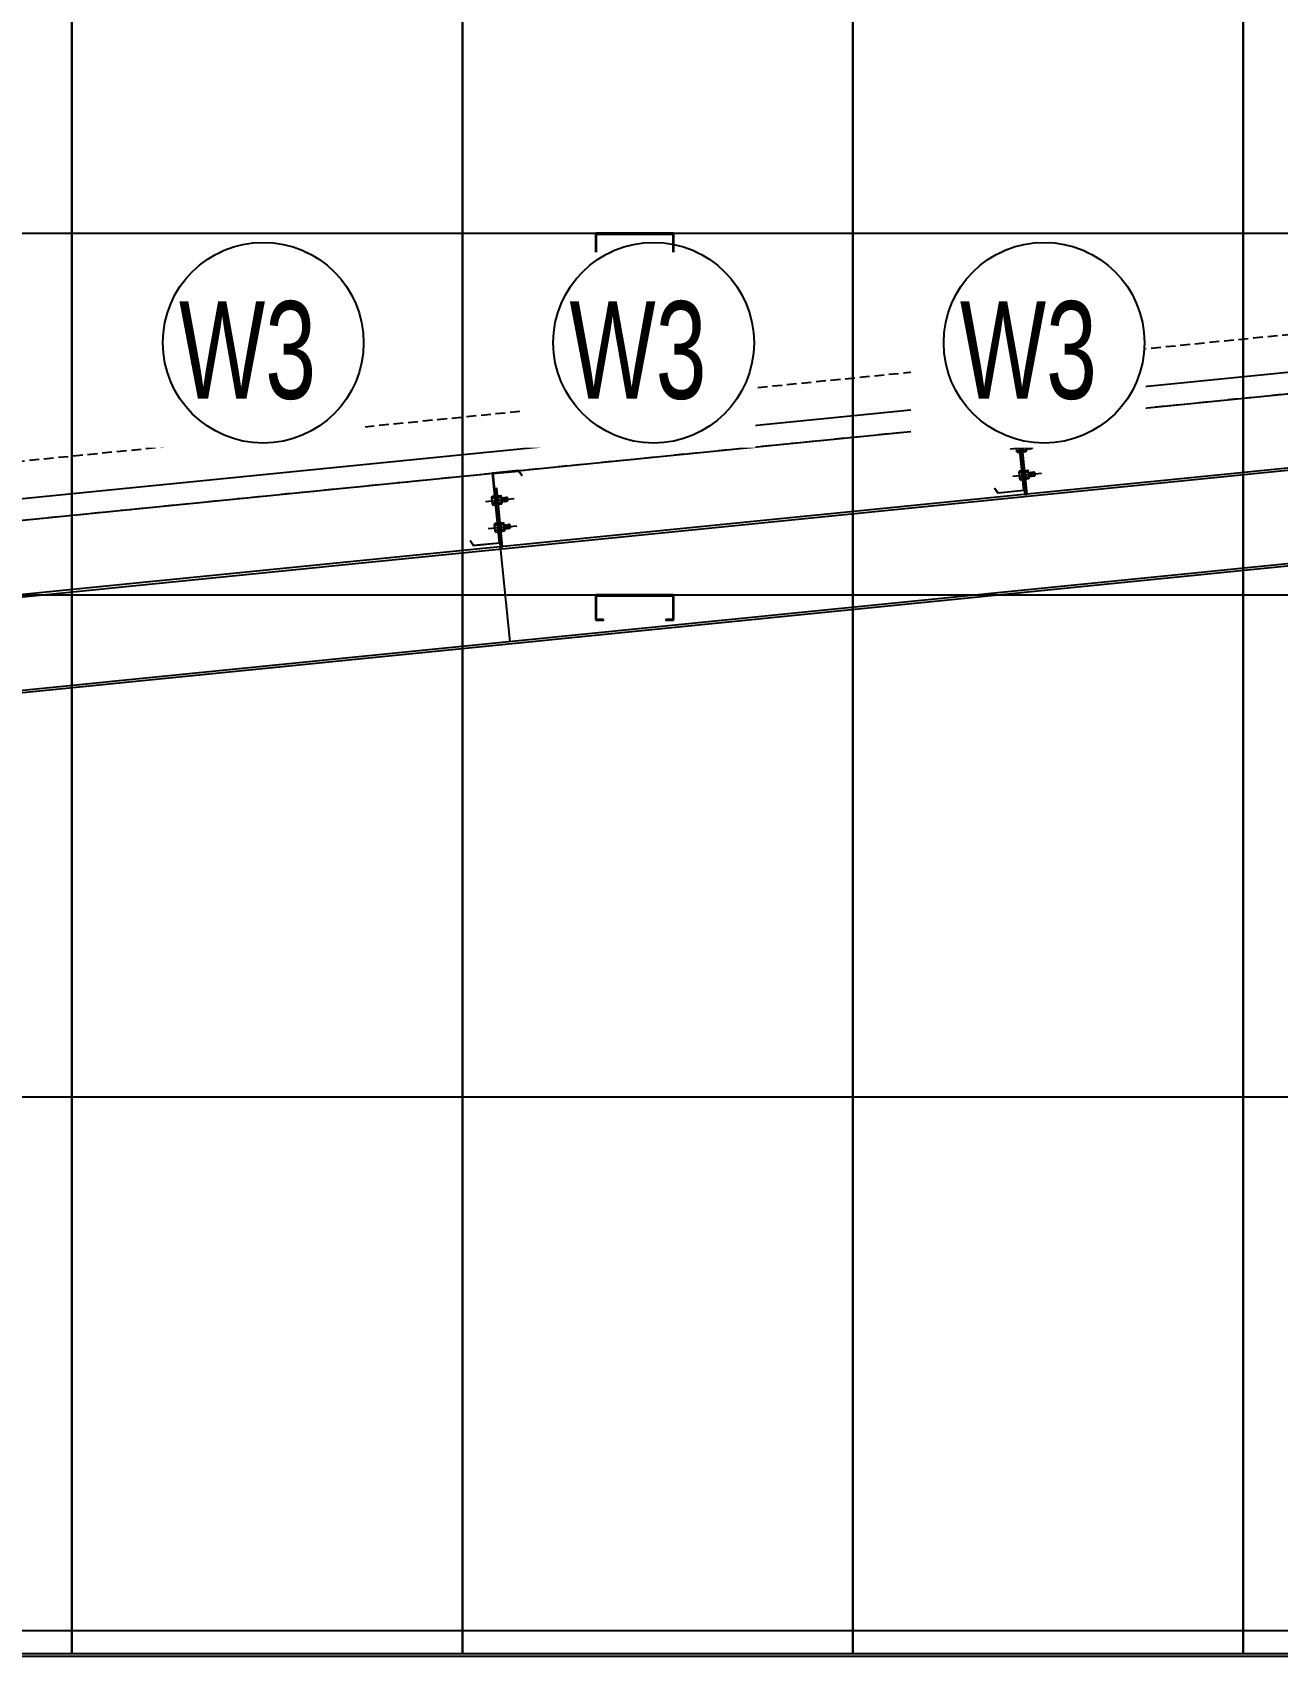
# Model space of a CAD drawing. Header units: inches. Extents: x 315041 to 662841, y -45540 to -35018.
# Drawn here: x 330990.94 to 331022.81, y -38355.53 to -38313.58 of the extents above; entities that cross this region are included whole.
import ezdxf

# ---------------------------------------------------------------- set-up
doc = ezdxf.new("R2010")
doc.units = ezdxf.units.IN
doc.header["$MEASUREMENT"] = 0
doc.linetypes.add('HIDDEN', pattern=[0.375, 0.25, -0.125])
for name, color, linetype in [('1', 1, 'Continuous'), ('2', 2, 'Continuous'), ('2NET-VE', 8, 'Continuous'), ('3', 3, 'Continuous'), ('4', 4, 'Continuous'), ('5', 5, 'Continuous'), ('6', 6, 'Continuous'), ('7', 7, 'Continuous'), ('8', 8, 'Continuous'), ('DIM', 8, 'Continuous'), ('GIANG', 1, 'Continuous')]:
    doc.layers.add(name, color=color, linetype=linetype)
doc.styles.add('ST1H', font='vnshxh.shx', dxfattribs={"width": 0.7})

# ---------------------------------------------------------------- blocks, each defined once
blk = doc.blocks.new('*U235')
at = {"layer": '2NET-VE', "ltscale": 0.5}
for p, q in [((0, 8.3), (9.5, 8.3)), ((22.9, 7.4), (22.9, 7.4)), ((0, -8.3), (9.5, -8.3)), ((22.9, -7.4), (22.9, -7.4))]:
    blk.add_line(p, q, dxfattribs=at)
at = {"layer": '7', "linetype": 'Continuous'}
for p, q in [((21.9, 6.4), (23.1, 7.7)), ((22.3, -6.4), (23.8, 6.4)), ((23.1, 7.7), (23.8, 6.4)), ((23.8, 6.4), (25.1, 7.7)), ((24.3, -6.4), (25.8, 6.4)), ((25.1, 7.7), (25.8, 6.4)), ((25.8, 6.4), (27, 7.7)), ((26.2, -6.4), (27.7, 6.4)), ((27, 7.7), (27.7, 6.4)), ((27.7, 6.4), (28.9, 7.7)), ((28.1, -6.4), (29.6, 6.4)), ((28.9, 7.7), (29.6, 6.4)), ((29.6, 6.4), (30.9, 7.7)), ((30.1, -6.4), (31.6, 6.4)), ((30.1, -6.4), (31.6, 6.4)), ((30.9, 7.7), (31.6, 6.4)), ((31.6, 6.4), (32.8, 7.7)), ((32, -6.4), (33.5, 6.4)), ((32.8, 7.7), (33.5, 6.4)), ((33.5, 6.4), (34.7, 7.7)), ((33.9, -6.4), (35.4, 6.4)), ((33.9, -6.4), (35.4, 6.4)), ((33.9, -6.4), (35.4, 6.4)), ((34.7, 7.7), (35.4, 6.4)), ((35.4, 6.4), (36.7, 7.7)), ((35.9, -6.4), (37.4, 6.4)), ((36.7, 7.7), (37.4, 6.4)), ((41.9, 6.4), (37.4, 6.4)), ((41.9, 6.4), (41.9, -6.4)), ((22.1, -6.4), (21.7, -6.4)), ((22.3, -6.4), (21.9, -6.4)), ((22.3, -6.4), (23.1, -7.7)), ((23.1, -7.7), (24.3, -6.4)), ((24.3, -6.4), (25, -7.7)), ((25, -7.7), (26.2, -6.4)), ((26.2, -6.4), (26.9, -7.7)), ((26.9, -7.7), (28.1, -6.4)), ((28.1, -6.4), (28.9, -7.7)), ((28.9, -7.7), (30.1, -6.4)), ((30.1, -6.4), (30.8, -7.7)), ((30.8, -7.7), (32, -6.4)), ((32, -6.4), (32.7, -7.7)), ((32.7, -7.7), (33.9, -6.4)), ((33.9, -6.4), (34.7, -7.7)), ((34.7, -7.7), (35.9, -6.4)), ((35.9, -6.4), (41.9, -6.4))]:
    blk.add_line(p, q, dxfattribs=at)
at = {"layer": '8', "linetype": 'Continuous'}
for p, q in [((-10.2, 8.8), (-10.2, 11.9)), ((-10.2, -11.9), (-10.2, 11.9)), ((-0.9, 14.9), (-9.3, 14.9)), ((-1.4, 8.8), (-8.9, 8.8)), ((0, 8.8), (0, 11.9)), ((0, -11.9), (0, 11.9)), ((9.5, -17.6), (9.5, 17.6)), ((9.5, 17.6), (11.4, 17.6)), ((11.4, -17.6), (11.4, 17.6)), ((11.4, 8.8), (11.4, 11.9)), ((11.4, -11.9), (11.4, 11.9)), ((12.3, 14.9), (20.7, 14.9)), ((12.8, 8.8), (20.3, 8.8)), ((21.7, 8.8), (21.7, 11.9)), ((21.7, -11.9), (21.7, 11.9)), ((-10.2, -8.8), (-10.2, -11.9)), ((-9.3, -14.9), (-0.9, -14.9)), ((-1.4, -8.8), (-8.9, -8.8)), ((0, -8.8), (0, -11.9)), ((9.5, -17.6), (11.4, -17.6)), ((11.4, -8.8), (11.4, -11.9)), ((20.7, -14.9), (12.3, -14.9)), ((12.8, -8.8), (20.3, -8.8)), ((21.7, -8.8), (21.7, -11.9))]:
    blk.add_line(p, q, dxfattribs=at)
at = {"layer": '8', "ltscale": 10}
blk.add_line((-32.8, 0), (65.5, 0), dxfattribs=at)
at = {"layer": '8', "linetype": 'Continuous'}
for centre, radius, start, end in [((-4.7, 11.9), 5.58, 146.602, 180), ((-6.1, 11.9), 4.1, 180, 228.5476), ((-6.1, 5.7), 4.1, 131.4524, 180), ((-4.1, 11.9), 4.1, 311.4524, 0), ((-4.1, 5.7), 4.1, 0, 48.5476), ((-5.6, 11.9), 5.58, 0, 33.398), ((17, 11.9), 5.58, 146.602, 180), ((15.5, 11.9), 4.1, 180, 228.5476), ((15.5, 5.7), 4.1, 131.4524, 180), ((17.6, 11.9), 4.1, 311.4524, 0), ((17.6, 5.7), 4.1, 0, 48.5476), ((16.1, 11.9), 5.58, 0, 33.398), ((-6.1, -5.7), 4.1, 180, 228.5476), ((-6.1, -11.9), 4.1, 131.4524, 180), ((-4.7, -11.9), 5.58, 180, 213.398), ((-4.1, -5.7), 4.1, 311.4524, 0), ((-4.1, -11.9), 4.1, 0, 48.5476), ((-5.6, -11.9), 5.58, 326.602, 0), ((15.5, -5.7), 4.1, 180, 228.5476), ((15.5, -11.9), 4.1, 131.4524, 180), ((17, -11.9), 5.58, 180, 213.398), ((17.6, -5.7), 4.1, 311.4524, 0), ((17.6, -11.9), 4.1, 0, 48.5476), ((16.1, -11.9), 5.58, 326.602, 0)]:
    blk.add_arc(centre, radius, start, end, dxfattribs=at)
blk = doc.blocks.new('*U234')
at = {"layer": '2NET-VE', "ltscale": 0.5}
for p, q in [((0, 8.3), (9.5, 8.3)), ((22.9, 7.4), (22.9, 7.4)), ((0, -8.3), (9.5, -8.3)), ((22.9, -7.4), (22.9, -7.4))]:
    blk.add_line(p, q, dxfattribs=at)
at = {"layer": '7', "linetype": 'Continuous'}
for p, q in [((21.9, 6.4), (23.1, 7.7)), ((22.3, -6.4), (23.8, 6.4)), ((23.1, 7.7), (23.8, 6.4)), ((23.8, 6.4), (25.1, 7.7)), ((24.3, -6.4), (25.8, 6.4)), ((25.1, 7.7), (25.8, 6.4)), ((25.8, 6.4), (27, 7.7)), ((26.2, -6.4), (27.7, 6.4)), ((27, 7.7), (27.7, 6.4)), ((27.7, 6.4), (28.9, 7.7)), ((28.1, -6.4), (29.6, 6.4)), ((28.9, 7.7), (29.6, 6.4)), ((29.6, 6.4), (30.9, 7.7)), ((30.1, -6.4), (31.6, 6.4)), ((30.1, -6.4), (31.6, 6.4)), ((30.9, 7.7), (31.6, 6.4)), ((31.6, 6.4), (32.8, 7.7)), ((32, -6.4), (33.5, 6.4)), ((32.8, 7.7), (33.5, 6.4)), ((33.5, 6.4), (34.7, 7.7)), ((33.9, -6.4), (35.4, 6.4)), ((33.9, -6.4), (35.4, 6.4)), ((33.9, -6.4), (35.4, 6.4)), ((34.7, 7.7), (35.4, 6.4)), ((35.4, 6.4), (36.7, 7.7)), ((35.9, -6.4), (37.4, 6.4)), ((36.7, 7.7), (37.4, 6.4)), ((41.9, 6.4), (37.4, 6.4)), ((41.9, 6.4), (41.9, -6.4)), ((22.1, -6.4), (21.7, -6.4)), ((22.3, -6.4), (21.9, -6.4)), ((22.3, -6.4), (23.1, -7.7)), ((23.1, -7.7), (24.3, -6.4)), ((24.3, -6.4), (25, -7.7)), ((25, -7.7), (26.2, -6.4)), ((26.2, -6.4), (26.9, -7.7)), ((26.9, -7.7), (28.1, -6.4)), ((28.1, -6.4), (28.9, -7.7)), ((28.9, -7.7), (30.1, -6.4)), ((30.1, -6.4), (30.8, -7.7)), ((30.8, -7.7), (32, -6.4)), ((32, -6.4), (32.7, -7.7)), ((32.7, -7.7), (33.9, -6.4)), ((33.9, -6.4), (34.7, -7.7)), ((34.7, -7.7), (35.9, -6.4)), ((35.9, -6.4), (41.9, -6.4))]:
    blk.add_line(p, q, dxfattribs=at)
at = {"layer": '8', "linetype": 'Continuous'}
for p, q in [((-10.2, 8.8), (-10.2, 11.9)), ((-10.2, -11.9), (-10.2, 11.9)), ((-0.9, 14.9), (-9.3, 14.9)), ((-1.4, 8.8), (-8.9, 8.8)), ((0, 8.8), (0, 11.9)), ((0, -11.9), (0, 11.9)), ((9.5, -17.6), (9.5, 17.6)), ((9.5, 17.6), (11.4, 17.6)), ((11.4, -17.6), (11.4, 17.6)), ((11.4, 8.8), (11.4, 11.9)), ((11.4, -11.9), (11.4, 11.9)), ((12.3, 14.9), (20.7, 14.9)), ((12.8, 8.8), (20.3, 8.8)), ((21.7, 8.8), (21.7, 11.9)), ((21.7, -11.9), (21.7, 11.9)), ((-10.2, -8.8), (-10.2, -11.9)), ((-9.3, -14.9), (-0.9, -14.9)), ((-1.4, -8.8), (-8.9, -8.8)), ((0, -8.8), (0, -11.9)), ((9.5, -17.6), (11.4, -17.6)), ((11.4, -8.8), (11.4, -11.9)), ((20.7, -14.9), (12.3, -14.9)), ((12.8, -8.8), (20.3, -8.8)), ((21.7, -8.8), (21.7, -11.9))]:
    blk.add_line(p, q, dxfattribs=at)
at = {"layer": '8', "ltscale": 10}
blk.add_line((-32.8, 0), (65.5, 0), dxfattribs=at)
at = {"layer": '8', "linetype": 'Continuous'}
for centre, radius, start, end in [((-4.7, 11.9), 5.58, 146.602, 180), ((-6.1, 11.9), 4.1, 180, 228.5476), ((-6.1, 5.7), 4.1, 131.4524, 180), ((-4.1, 11.9), 4.1, 311.4524, 0), ((-4.1, 5.7), 4.1, 0, 48.5476), ((-5.6, 11.9), 5.58, 0, 33.398), ((17, 11.9), 5.58, 146.602, 180), ((15.5, 11.9), 4.1, 180, 228.5476), ((15.5, 5.7), 4.1, 131.4524, 180), ((17.6, 11.9), 4.1, 311.4524, 0), ((17.6, 5.7), 4.1, 0, 48.5476), ((16.1, 11.9), 5.58, 0, 33.398), ((-6.1, -5.7), 4.1, 180, 228.5476), ((-6.1, -11.9), 4.1, 131.4524, 180), ((-4.7, -11.9), 5.58, 180, 213.398), ((-4.1, -5.7), 4.1, 311.4524, 0), ((-4.1, -11.9), 4.1, 0, 48.5476), ((-5.6, -11.9), 5.58, 326.602, 0), ((15.5, -5.7), 4.1, 180, 228.5476), ((15.5, -11.9), 4.1, 131.4524, 180), ((17, -11.9), 5.58, 180, 213.398), ((17.6, -5.7), 4.1, 311.4524, 0), ((17.6, -11.9), 4.1, 0, 48.5476), ((16.1, -11.9), 5.58, 326.602, 0)]:
    blk.add_arc(centre, radius, start, end, dxfattribs=at)
blk = doc.blocks.new('XM150')
at = {"layer": '2', "ltscale": 0.015}
for p, q in [((68.9, 180), (0.9, 180)), ((0.9, 1.1), (0.9, 180)), ((2, 178.9), (2, 0)), ((2, 178.9), (68.3, 178.9)), ((75.4, 166.5), (68.3, 178.9)), ((68.9, 180), (76.4, 167)), ((76.4, 167), (75.4, 166.5)), ((-73.5, 13), (-72.5, 13.5)), ((-66, 0), (-73.5, 13)), ((-72.5, 13.5), (-65.4, 1.1)), ((2, 0), (-66, 0)), ((-65.4, 1.1), (0.9, 1.1))]:
    blk.add_line(p, q, dxfattribs=at)
at = {"layer": '5'}
blk.add_lwpolyline([(8, -10), (8, 140), (2, 140), (2, -10), (8, -10)], close=True, dxfattribs=at)
at = {"layer": 'GIANG', "xscale": 0.7499999999999999, "yscale": 0.7499999999999999, "zscale": 0.7499999999999999}
for name, p in [('*U235', (0.9, 110)), ('*U234', (0.9, 40))]:
    blk.add_blockref(name, p, dxfattribs=at)
blk = doc.blocks.new('*U253')
at = {"layer": '2', "xscale": 0.008333333333333335, "yscale": 0.008333333333333335, "zscale": 0.008333333333333335, "rotation": 5.710593137616317}
blk.add_blockref('XM150', (0.083, -0.704), dxfattribs=at)
blk = doc.blocks.new('*U254')
at = {"layer": 'DIM', "color": 0, "linetype": 'ByBlock', "lineweight": -2, "transparency": 16777216}
for p in [(-55.971, -5.597), (-67.165, -6.717)]:
    blk.add_blockref('*U253', p, dxfattribs=at)
blk = doc.blocks.new('224')
at = {"color": 42, "true_color": 0xc0a22a}
blk.add_lwpolyline([(333446.953, -39016.05), (333711.953, -39016.05), (333711.953, -39028.05), (333446.953, -39028.05)], close=True, dxfattribs=at)
at = {"layer": '1'}
blk.add_line((333448.853, -39016.05), (333710.053, -39016.05), dxfattribs=at)
at = {"layer": '4'}
blk.add_lwpolyline([(333448.953, -39016.05), (333709.953, -39016.05)], dxfattribs=at)

msp = doc.modelspace()

# ---------------------------------------------------------------- linework, layer by layer
at = {"color": 5}
for points in [[(330981.9419, -38355.1049), (330991.9419, -38355.1049), (330991.9419, -38300.2758), (330981.9419, -38300.2758)], [(330991.9419, -38355.1049), (331001.9419, -38355.1049), (331001.9419, -38300.2758), (330991.9419, -38300.2758)], [(331001.9419, -38355.1049), (331011.9419, -38355.1049), (331011.9419, -38300.2758), (331001.9419, -38300.2758)], [(331011.9419, -38355.1049), (331021.9419, -38355.1049), (331021.9419, -38300.2758), (331011.9419, -38300.2758)], [(331021.9419, -38355.1049), (331031.9419, -38355.1049), (331031.9419, -38300.2758), (331021.9419, -38300.2758)]]:
    msp.add_lwpolyline(points, close=True, dxfattribs=at)
at = {"layer": '1', "color": 9}
for p, q in [((331002.9113, -38326.7505), (331003.1541, -38329.1784)), ((330963.8419, -38355.1749), (331225.0427, -38355.1749))]:
    msp.add_line(p, q, dxfattribs=at)
at = {"layer": '2', "color": 9}
msp.add_line((330963.9419, -38340.8416), (331224.9427, -38340.8416), dxfattribs=at)
at = {"layer": '2', "color": 9, "ltscale": 50}
for points in [[(331005.5536, -38319.3424), (331005.3736, -38319.3424), (331005.3736, -38318.7324), (331007.3336, -38318.7324), (331007.3336, -38319.3424), (331007.1536, -38319.3424), (331007.1536, -38319.3624), (331007.3336, -38319.3624, 0.4142136), (331007.3536, -38319.3424), (331007.3536, -38318.7324, 0.4142136), (331007.3336, -38318.7124), (331005.3736, -38318.7124, 0.4142136), (331005.3536, -38318.7324), (331005.3536, -38319.3424, 0.4142136), (331005.3736, -38319.3624), (331005.5536, -38319.3624), (331005.5536, -38319.3424)], [(331005.5536, -38328.6106), (331005.3736, -38328.6106), (331005.3736, -38328.0006), (331007.3336, -38328.0006), (331007.3336, -38328.6106), (331007.1536, -38328.6106), (331007.1536, -38328.6306), (331007.3336, -38328.6306, 0.4142136), (331007.3536, -38328.6106), (331007.3536, -38328.0006, 0.4142136), (331007.3336, -38327.9806), (331005.3736, -38327.9806, 0.4142136), (331005.3536, -38328.0006), (331005.3536, -38328.6106, 0.4142136), (331005.3736, -38328.6306), (331005.5536, -38328.6306), (331005.5536, -38328.6106)]]:
    msp.add_lwpolyline(points, format="xyb", dxfattribs=at)
at = {"layer": '3', "color": 9}
for p, q in [((330966.0609, -38327.9733), (331094.4423, -38315.1351)), ((330966.1157, -38328.5206), (331094.4423, -38315.6879))]:
    msp.add_line(p, q, dxfattribs=at)
at = {"layer": '4', "color": 9}
for p, q in [((330963.8419, -38318.7124), (331027.3673, -38318.7124)), ((330963.8419, -38327.9806), (331027.3673, -38327.9806))]:
    msp.add_line(p, q, dxfattribs=at)
msp.add_lwpolyline([(330963.9419, -38354.5249), (330963.9419, -38355.1749), (331224.9427, -38355.1749), (331224.9427, -38354.5249)], close=True, dxfattribs=at)
at = {"layer": '6', "color": 9, "linetype": 'HIDDEN'}
msp.add_lwpolyline([(330966.3314, -38328.499), (331092.7429, -38315.8578), (331092.5935, -38314.3637), (330966.182, -38327.0049)], close=True, dxfattribs=at)
at = {"layer": '8', "color": 9}
for p, q in [((331094.3223, -38317.6094), (330972.8519, -38329.7564)), ((331094.3223, -38317.6697), (330972.8519, -38329.8167)), ((331094.3223, -38320.0615), (330972.8519, -38332.2086)), ((331094.3223, -38320.1218), (330972.8519, -38332.2689))]:
    msp.add_line(p, q, dxfattribs=at)

# ---------------------------------------------------------------- block references
at = {"color": 9}
msp.add_blockref('224', (-2485.0107, 660.8751), dxfattribs=at)
at = {"layer": 'DIM', "color": 9, "xscale": 1.19999999999709, "yscale": 1.199999999999818, "zscale": 1.2}
msp.add_blockref('*U254', (331083.3795, -38317.7489), dxfattribs=at)

# ---------------------------------------------------------------- next in the draw order: texts
at = {"color": 5, "char_height": 2.5, "attachment_point": 6, "style": 'ST1H', "bg_fill": 2}
for insert in [(330998.1938, -38321.7228), (331008.1938, -38321.7228), (331018.1938, -38321.7228)]:
    msp.add_mtext('\\A1;W3', dxfattribs=dict(at, insert=insert))

# ---------------------------------------------------------------- next in the draw order: linework, layer by layer
at = {"color": 5}
for centre in [(330996.8402, -38321.5188), (331006.8402, -38321.5188), (331016.8402, -38321.5188)]:
    msp.add_circle(centre, 2.571, dxfattribs=at)

doc.saveas('drawing.dxf')
